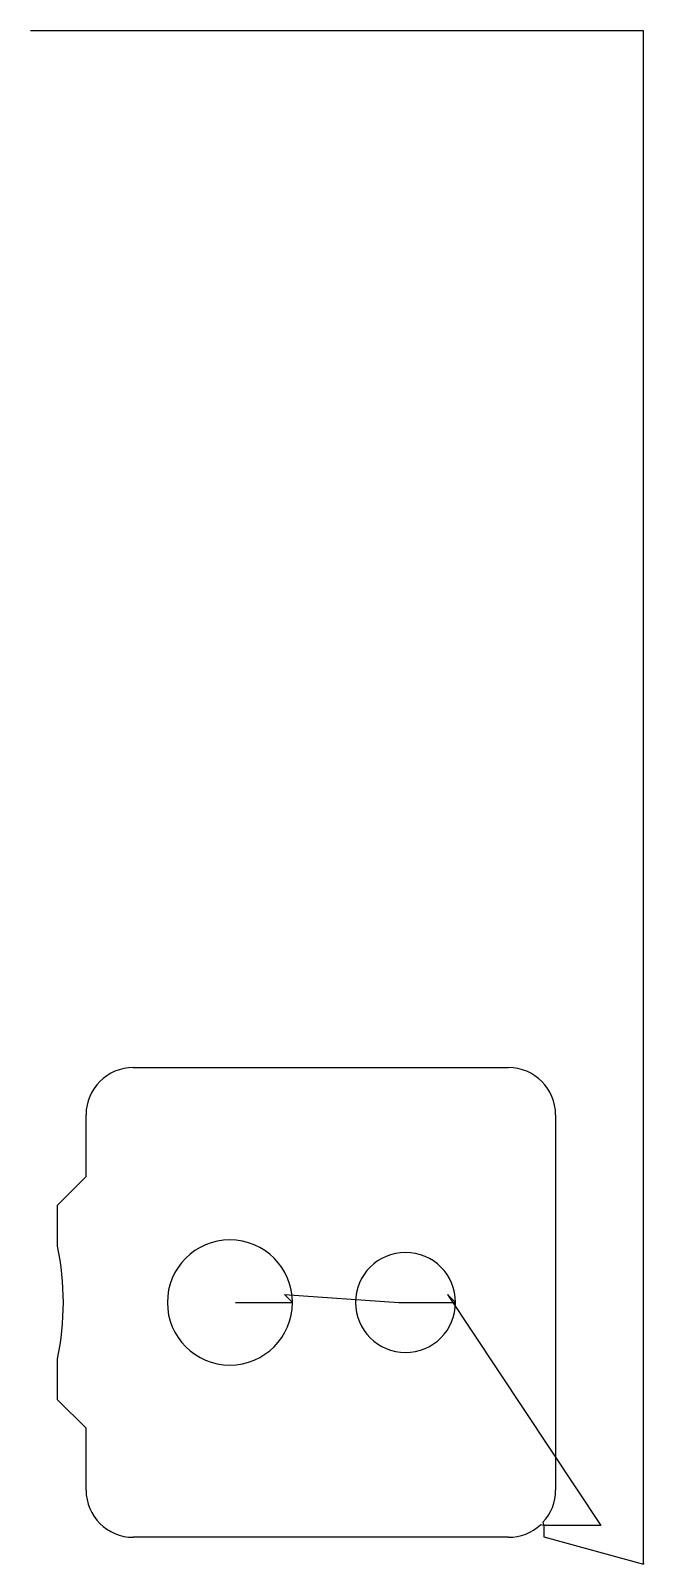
# Model space of a CAD drawing. Header units: metres. Extents: x 0 to 539, y 0 to 1349.
import ezdxf

# ---------------------------------------------------------------- set-up
doc = ezdxf.new("R2010")
doc.units = ezdxf.units.M

msp = doc.modelspace()

# ---------------------------------------------------------------- linework, layer by layer
at = {"layer": 'TOOL_0'}
for p, q in [((1, 1348.507), (0, 1348.507)), ((538.921, 1348.507), (1, 1348.507)), ((538.921, 1), (538.921, 1348.507)), ((90.25, 436.751), (420.25, 436.751)), ((48.75, 340.872), (48.75, 395.251)), ((461.75, 395.251), (461.75, 65.251)), ((23.75, 315.872), (48.75, 340.872)), ((23.751, 279.847), (23.75, 315.872)), ((180.25, 230.251), (230.25, 230.251)), ((230.25, 230.251), (223.179, 237.322)), ((223.179, 237.322), (323.75, 230.251)), ((323.75, 230.251), (373.75, 230.251)), ((373.75, 230.251), (366.679, 237.322)), ((366.679, 237.322), (501.414, 34.087)), ((23.75, 144.63), (23.75, 180.653)), ((48.75, 119.63), (23.75, 144.63)), ((48.75, 65.252), (48.75, 119.63)), ((451.414, 34.087), (448.515, 34.865)), ((450.636, 36.986), (451.414, 34.087)), ((501.414, 34.087), (451.414, 34.087)), ((451.414, 34.087), (451.414, 24.087)), ((420.25, 23.752), (90.25, 23.752)), ((451.414, 24.087), (538.921, 0)), ((538.921, 0), (538.921, 1)), ((538.921, 1), (538.921, 0)), ((538.921, 0), (538.921, 1)), ((538.921, 0), (538.921, 0))]:
    msp.add_line(p, q, dxfattribs=at)
for centre, radius, start, end in [((90.25, 395.251), 41.5, 90, 180), ((420.25, 395.251), 41.5, 0, 90), ((175.25, 230.251), 55, 0, 180), ((-219.75, 230.251), 248.5, 348.487039, 11.512463), ((329.75, 230.251), 44, 0, 180), ((175.25, 230.251), 55, 180, 0), ((329.75, 230.251), 44, 180, 0), ((90.25, 65.252), 41.5, 180, 270), ((420.25, 65.251), 41.5, 317.071089, 0), ((420.25, 65.252), 41.5, 270, 312.927971)]:
    msp.add_arc(centre, radius, start, end, dxfattribs=at)

doc.saveas('drawing.dxf')
